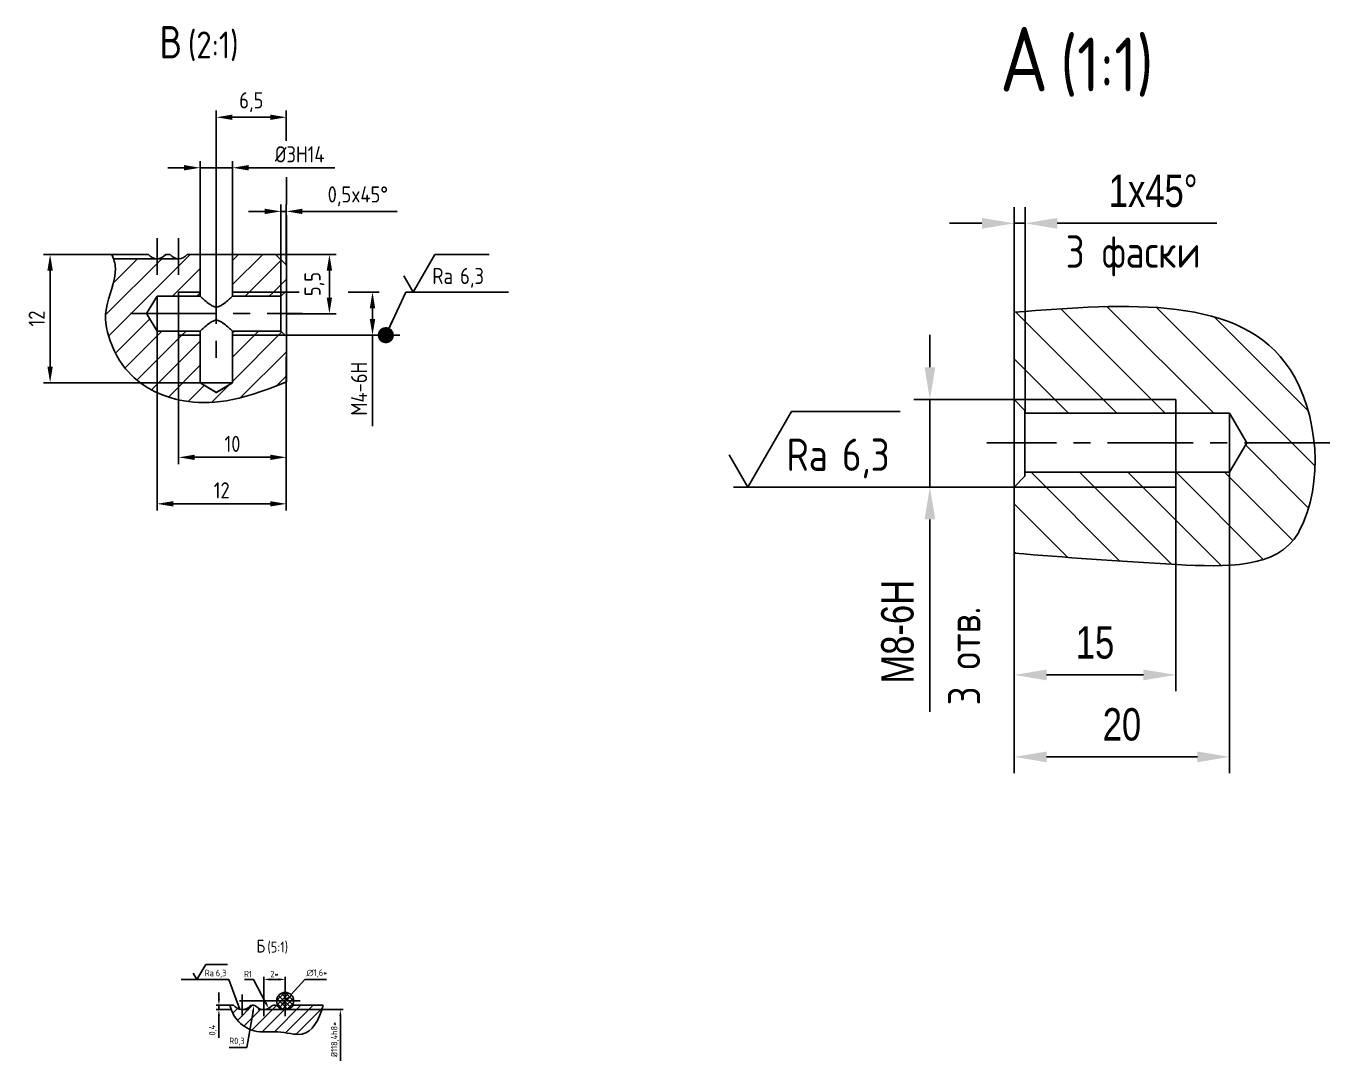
# Model space of a CAD drawing. Header units: millimetres. Extents: x 686 to 2719, y -288 to -27.
# Drawn here: x 2269.5 to 2390.5, y -122.8 to -26.7 of the extents above; entities that cross this region are included whole.
import ezdxf
from ezdxf.enums import TextEntityAlignment as Align

# ---------------------------------------------------------------- set-up
doc = ezdxf.new("R2010")
doc.units = ezdxf.units.MM
doc.header["$LTSCALE"] = 0.25
doc.linetypes.add('CENTER', pattern=[50.8, 31.75, -6.35, 6.35, -6.35])
for name, color, linetype in [('Bord', 1, 'Continuous'), ('Cen', 5, 'CENTER'), ('Con', 6, 'Continuous'), ('Cont', 6, 'Continuous'), ('Dim', 7, 'Continuous'), ('Hatch', 2, 'Continuous'), ('Text', 3, 'Continuous'), ('Textb', 6, 'Continuous')]:
    doc.layers.add(name, color=color, linetype=linetype)
doc.styles.add('DIM', font='ruswin13.shx', dxfattribs={"width": 0.8})
doc.styles.add('Style1', font='romans.shx', dxfattribs={"width": 0.8})
doc.dimstyles.new('Dia_0.25', dxfattribs={"dimscale": 0.2, "dimtxt": 3, "dimasz": 3, "dimexe": 1.25, "dimexo": 0, "dimgap": 1, "dimtad": 1, "dimtoh": 1, "dimdec": 3, "dimtxsty": 'Style1', "dimcen": 2.5, "dimclrt": 3, "dimadec": 0, "dimazin": 0, "dimtfac": 1, "dimtdec": 3, "dimtmove": 0, "dimatfit": 2, "dimfxl": 1, "dimarcsym": 0})
doc.dimstyles.new('Dia_0.5', dxfattribs={"dimscale": 0.5, "dimtxt": 3, "dimasz": 3, "dimexe": 1.25, "dimexo": 0, "dimgap": 1, "dimtad": 1, "dimtoh": 1, "dimdec": 3, "dimtxsty": 'Style1', "dimcen": 2.5, "dimclrt": 3, "dimadec": 0, "dimazin": 0, "dimtfac": 1, "dimtdec": 3, "dimtmove": 0, "dimatfit": 2, "dimfxl": 1, "dimarcsym": 0})
doc.dimstyles.new('LIN1', dxfattribs={"dimtxt": 3, "dimasz": 3, "dimexe": 1.5, "dimexo": 0, "dimgap": 1.5, "dimtad": 1, "dimdec": 4, "dimrnd": 1, "dimdsep": 46, "dimtxsty": 'DIM', "dimcen": 0, "dimdle": 2, "dimclrd": 256, "dimclrt": 3, "dimadec": 0, "dimazin": 0, "dimtfac": 0.666667, "dimtdec": 4, "dimtmove": 0, "dimatfit": 3, "dimfxl": 1, "dimtvp": 0.833333, "dimtolj": 1, "dimtzin": 0, "dimarcsym": 0})
doc.dimstyles.new('Lin_0.2', dxfattribs={"dimscale": 0.2, "dimtxt": 3, "dimasz": 3, "dimexe": 1.25, "dimexo": 0, "dimgap": 1, "dimtad": 1, "dimdec": 3, "dimtxsty": 'Style1', "dimcen": 2.5, "dimclrt": 3, "dimadec": 0, "dimazin": 0, "dimtfac": 1, "dimtdec": 3, "dimtmove": 0, "dimatfit": 3, "dimldrblk": 'DOT', "dimfxl": 1, "dimarcsym": 0})
doc.dimstyles.new('Lin_0.5', dxfattribs={"dimscale": 0.5, "dimtxt": 3, "dimasz": 3, "dimexe": 1.25, "dimexo": 0, "dimgap": 1, "dimtad": 1, "dimdec": 3, "dimtxsty": 'Style1', "dimcen": 2.5, "dimclrt": 3, "dimadec": 0, "dimazin": 0, "dimtfac": 1, "dimtdec": 3, "dimtmove": 0, "dimatfit": 3, "dimldrblk": 'DOT', "dimfxl": 1, "dimarcsym": 0})

# ---------------------------------------------------------------- blocks, each defined once
blk = doc.blocks.new('*D71')
at = {"layer": 'Dim', "color": 0, "lineweight": -2, "transparency": 16777216}
for p, q in [((2287.38, -117.04), (2287.38, -116.44)), ((2288.41, -117.64), (2287.13, -117.64)), ((2288.53, -118.04), (2287.13, -118.04)), ((2287.38, -117.64), (2287.38, -118.04)), ((2287.38, -118.64), (2287.38, -120.67))]:
    blk.add_line(p, q, dxfattribs=at)
at = {"layer": 'Dim', "color": 0, "transparency": 16777216}
for points in [[(2287.28, -117.04), (2287.48, -117.04), (2287.38, -117.64)], [(2287.28, -118.64), (2287.48, -118.64), (2287.38, -118.04)]]:
    blk.add_solid(points, dxfattribs=at)
at = {"layer": 'Dim', "color": 3, "transparency": 16777216, "insert": (2286.82, -119.95), "char_height": 0.6, "attachment_point": 5, "rotation": 90, "style": 'Style1'}
blk.add_mtext('0,4', dxfattribs=at)
blk = doc.blocks.new('_Dot')
at = {"color": 0, "linetype": 'ByBlock', "lineweight": -2}
blk.add_line((-0.5, 0), (-1, 0), dxfattribs=at)
at = {"color": 0, "linetype": 'ByBlock', "const_width": 0.5}
blk.add_lwpolyline([(-0.25, 0, 1), (0.25, 0, 1)], format="xyb", close=True, dxfattribs=at)
blk = doc.blocks.new('*D72')
at = {"layer": 'Dim', "color": 0, "lineweight": -2, "transparency": 16777216}
for p, q in [((2291.54, -115.84), (2291.54, -114.99)), ((2293.54, -115.84), (2293.54, -114.99)), ((2292.14, -115.24), (2292.94, -115.24))]:
    blk.add_line(p, q, dxfattribs=at)
at = {"layer": 'Dim', "color": 0, "transparency": 16777216}
for points in [[(2292.14, -115.14), (2292.14, -115.34), (2291.54, -115.24)], [(2292.94, -115.14), (2292.94, -115.34), (2293.54, -115.24)]]:
    blk.add_solid(points, dxfattribs=at)
at = {"layer": 'Dim', "color": 3, "transparency": 16777216, "insert": (2292.54, -114.74), "char_height": 0.6, "attachment_point": 5, "style": 'Style1'}
blk.add_mtext('2*', dxfattribs=at)
blk = doc.blocks.new('*D73')
at = {"layer": 'Dim', "color": 0, "lineweight": -2, "transparency": 16777216}
for p, q in [((2294.08, -116.65), (2295.37, -115.24)), ((2295.37, -115.24), (2297.37, -115.24)), ((2293.4, -117.38), (2293.67, -117.09))]:
    blk.add_line(p, q, dxfattribs=at)
at = {"layer": 'Dim', "color": 0, "transparency": 16777216}
for points in [[(2293.33, -117.32), (2293.48, -117.45), (2293, -117.83)], [(2293.6, -117.02), (2293.75, -117.16), (2294.08, -116.65)]]:
    blk.add_solid(points, dxfattribs=at)
at = {"layer": 'Dim', "color": 3, "transparency": 16777216, "insert": (2296.47, -114.68), "char_height": 0.6, "attachment_point": 5, "style": 'Style1'}
blk.add_mtext('∅1,6*', dxfattribs=at)
blk = doc.blocks.new('ZNAK02')
at = {"layer": 'Textb', "style": 'Style1', "width": 0.8}
blk.add_attdef('А-А', text='', height=6, dxfattribs=at).set_placement((13.92, -0.06), align=Align.RIGHT)
blk.add_attdef('SC(1)', (14.94, -0.06), '', height=5, dxfattribs=at)
blk = doc.blocks.new('*D77')
at = {"layer": 'Dim', "color": 0, "lineweight": -2, "transparency": 16777216}
for p, q in [((2289.98, -121.57), (2290.55, -118.23)), ((2288.32, -121.57), (2289.98, -121.57))]:
    blk.add_line(p, q, dxfattribs=at)
at = {"layer": 'Dim', "color": 0, "transparency": 16777216}
blk.add_solid([(2290.45, -118.22), (2290.65, -118.25), (2290.65, -117.64)], dxfattribs=at)
at = {"layer": 'Dim', "color": 3, "transparency": 16777216, "insert": (2289.05, -121.02), "char_height": 0.6, "attachment_point": 5, "style": 'Style1'}
blk.add_mtext('R0,3', dxfattribs=at)
blk = doc.blocks.new('*D78')
at = {"layer": 'Dim', "color": 0, "lineweight": -2, "transparency": 16777216}
for p, q in [((2289.76, -115.24), (2290.6, -115.24)), ((2290.6, -115.24), (2291.72, -117.39))]:
    blk.add_line(p, q, dxfattribs=at)
at = {"layer": 'Dim', "color": 0, "transparency": 16777216}
blk.add_solid([(2291.81, -117.34), (2291.63, -117.44), (2292, -117.92)], dxfattribs=at)
at = {"layer": 'Dim', "color": 3, "transparency": 16777216, "insert": (2290.08, -114.74), "char_height": 0.6, "attachment_point": 5, "style": 'Style1'}
blk.add_mtext('R1', dxfattribs=at)
blk = doc.blocks.new('sherISO_03')
at = {"layer": 'Text'}
blk.add_line((4.04, 7), (14.12, 7), dxfattribs=at)
blk.add_lwpolyline([(-1.73, 3), (0, 0), (4.04, 7)], dxfattribs=at)
at = {"layer": 'Text', "style": 'Style1', "width": 0.8}
blk.add_text('Ra', height=3, dxfattribs=at).set_placement((3.58, 1.5))
blk.add_attdef('6,3', (8.73, 1.5), '', height=3, dxfattribs=at)
blk = doc.blocks.new('*D90')
at = {"layer": 'Dim', "color": 0, "lineweight": -2, "transparency": 16777216}
for p, q in [((2281.64, -55.03), (2281.64, -71.7)), ((2293.64, -57.41), (2293.64, -71.7)), ((2292.14, -71.07), (2283.14, -71.07))]:
    blk.add_line(p, q, dxfattribs=at)
at = {"layer": 'Dim', "color": 0, "transparency": 16777216}
for points in [[(2283.14, -70.82), (2283.14, -71.32), (2281.64, -71.07)], [(2292.14, -70.82), (2292.14, -71.32), (2293.64, -71.07)]]:
    blk.add_solid(points, dxfattribs=at)
at = {"layer": 'Dim', "color": 3, "transparency": 16777216, "insert": (2287.64, -69.82), "char_height": 1.5, "attachment_point": 5, "style": 'Style1'}
blk.add_mtext('12', dxfattribs=at)
blk = doc.blocks.new('*D91')
at = {"layer": 'Dim', "color": 0, "lineweight": -2, "transparency": 16777216}
for p, q in [((2299.39, -51.41), (2302.27, -51.41)), ((2301.64, -52.91), (2301.64, -53.91)), ((2293.64, -55.41), (2302.27, -55.41)), ((2301.64, -55.41), (2301.64, -63.85))]:
    blk.add_line(p, q, dxfattribs=at)
at = {"layer": 'Dim', "color": 0, "transparency": 16777216}
for points in [[(2301.39, -52.91), (2301.89, -52.91), (2301.64, -51.41)], [(2301.39, -53.91), (2301.89, -53.91), (2301.64, -55.41)]]:
    blk.add_solid(points, dxfattribs=at)
at = {"layer": 'Dim', "color": 3, "transparency": 16777216, "insert": (2300.39, -60.38), "char_height": 1.5, "attachment_point": 5, "rotation": 90, "style": 'Style1'}
blk.add_mtext('M4-6H', dxfattribs=at)
blk = doc.blocks.new('ZNAK01')
at = {"layer": 'Textb', "style": 'Style1', "width": 0.8}
blk.add_attdef('А', text='', height=6, dxfattribs=at).set_placement((3.95, -0.02), align=Align.RIGHT)
blk.add_attdef('SC(1)', (5.07, -0.02), '', height=5, dxfattribs=at)
blk = doc.blocks.new('*D93')
at = {"layer": 'Dim', "color": 0, "lineweight": -2, "transparency": 16777216}
for p, q in [((2292.64, -47.91), (2298.27, -47.91)), ((2297.64, -51.91), (2297.64, -49.41)), ((2293.64, -53.41), (2298.27, -53.41))]:
    blk.add_line(p, q, dxfattribs=at)
at = {"layer": 'Dim', "color": 0, "transparency": 16777216}
for points in [[(2297.39, -49.41), (2297.89, -49.41), (2297.64, -47.91)], [(2297.39, -51.91), (2297.89, -51.91), (2297.64, -53.41)]]:
    blk.add_solid(points, dxfattribs=at)
at = {"layer": 'Dim', "color": 3, "transparency": 16777216, "insert": (2296.25, -50.66), "char_height": 1.5, "attachment_point": 5, "rotation": 90, "style": 'Style1'}
blk.add_mtext('5,5', dxfattribs=at)
blk = doc.blocks.new('*D94')
at = {"layer": 'Dim', "color": 0, "lineweight": -2, "transparency": 16777216}
for p, q in [((2361.22, -69.51), (2361.22, -88.46)), ((2376.22, -69.51), (2376.22, -88.46))]:
    blk.add_line(p, q, dxfattribs=at)
at = {"layer": 'Dim', "lineweight": -2, "transparency": 16777216}
blk.add_line((2364.22, -86.96), (2373.22, -86.96), dxfattribs=at)
at = {"layer": 'Dim', "transparency": 16777216}
for points in [[(2364.22, -86.46), (2364.22, -87.46), (2361.22, -86.96)], [(2373.22, -86.46), (2373.22, -87.46), (2376.22, -86.96)]]:
    blk.add_solid(points, dxfattribs=at)
at = {"layer": 'Dim', "color": 3, "transparency": 16777216, "insert": (2368.72, -83.96), "char_height": 3, "attachment_point": 5, "style": 'DIM'}
blk.add_mtext('\\A1;{\\Fruss.shx;15}', dxfattribs=at)
blk = doc.blocks.new('*D95')
at = {"layer": 'Dim', "color": 0, "lineweight": -2, "transparency": 16777216}
for p, q in [((2381.22, -68.14), (2381.22, -96.07)), ((2361.22, -69.51), (2361.22, -96.07))]:
    blk.add_line(p, q, dxfattribs=at)
at = {"layer": 'Dim', "lineweight": -2, "transparency": 16777216}
blk.add_line((2364.22, -94.57), (2378.22, -94.57), dxfattribs=at)
at = {"layer": 'Dim', "transparency": 16777216}
for points in [[(2364.22, -94.07), (2364.22, -95.07), (2361.22, -94.57)], [(2378.22, -94.07), (2378.22, -95.07), (2381.22, -94.57)]]:
    blk.add_solid(points, dxfattribs=at)
at = {"layer": 'Dim', "color": 3, "transparency": 16777216, "insert": (2371.22, -91.57), "char_height": 3, "attachment_point": 5, "style": 'DIM'}
blk.add_mtext('\\A1;{\\Fruss.shx;20}', dxfattribs=at)
blk = doc.blocks.new('*D96')
at = {"layer": 'Dim', "color": 0, "lineweight": -2, "transparency": 16777216}
for p, q in [((2361.22, -53.28), (2361.22, -43.52)), ((2362.22, -62.64), (2362.22, -43.52))]:
    blk.add_line(p, q, dxfattribs=at)
at = {"layer": 'Dim', "lineweight": -2, "transparency": 16777216}
for p, q in [((2358.22, -45.02), (2355.22, -45.02)), ((2361.22, -45.02), (2362.22, -45.02)), ((2365.22, -45.02), (2380.02, -45.02))]:
    blk.add_line(p, q, dxfattribs=at)
at = {"layer": 'Dim', "transparency": 16777216}
for points in [[(2358.22, -44.52), (2358.22, -45.52), (2361.22, -45.02)], [(2365.22, -44.52), (2365.22, -45.52), (2362.22, -45.02)]]:
    blk.add_solid(points, dxfattribs=at)
at = {"layer": 'Dim', "color": 3, "transparency": 16777216, "insert": (2374.12, -42.02), "char_height": 3, "attachment_point": 5, "style": 'DIM'}
blk.add_mtext('\\A1;{\\Fruss.shx;1x45°}', dxfattribs=at)
blk = doc.blocks.new('*D97')
at = {"layer": 'Dim', "lineweight": -2, "transparency": 16777216}
for p, q in [((2353.39, -58.39), (2353.39, -55.39)), ((2353.39, -61.39), (2353.39, -69.51)), ((2353.39, -72.51), (2353.39, -90.39))]:
    blk.add_line(p, q, dxfattribs=at)
at = {"layer": 'Dim', "color": 0, "lineweight": -2, "transparency": 16777216}
for p, q in [((2361.22, -61.39), (2351.89, -61.39)), ((2361.22, -69.51), (2351.89, -69.51))]:
    blk.add_line(p, q, dxfattribs=at)
at = {"layer": 'Dim', "transparency": 16777216}
for points in [[(2352.89, -58.39), (2353.89, -58.39), (2353.39, -61.39)], [(2352.89, -72.51), (2353.89, -72.51), (2353.39, -69.51)]]:
    blk.add_solid(points, dxfattribs=at)
at = {"layer": 'Dim', "color": 3, "transparency": 16777216, "insert": (2350.39, -82.95), "char_height": 3, "attachment_point": 5, "rotation": 90, "style": 'DIM'}
blk.add_mtext('\\A1;{\\Fruss.shx;M8-6H}', dxfattribs=at)
blk = doc.blocks.new('*D98')
at = {"layer": 'Dim', "color": 0, "lineweight": -2, "transparency": 16777216}
for p, q in [((2283.64, -55.41), (2283.64, -67.38)), ((2293.64, -57.41), (2293.64, -67.38)), ((2292.14, -66.75), (2285.14, -66.75))]:
    blk.add_line(p, q, dxfattribs=at)
at = {"layer": 'Dim', "color": 0, "transparency": 16777216}
for points in [[(2285.14, -66.5), (2285.14, -67), (2283.64, -66.75)], [(2292.14, -66.5), (2292.14, -67), (2293.64, -66.75)]]:
    blk.add_solid(points, dxfattribs=at)
at = {"layer": 'Dim', "color": 3, "transparency": 16777216, "insert": (2288.64, -65.5), "char_height": 1.5, "attachment_point": 5, "style": 'Style1'}
blk.add_mtext('10', dxfattribs=at)
blk = doc.blocks.new('*D99')
at = {"layer": 'Dim', "color": 0, "lineweight": -2, "transparency": 16777216}
for p, q in [((2293.14, -51.79), (2293.14, -43.28)), ((2293.64, -48.91), (2293.64, -43.28)), ((2291.64, -43.91), (2290.14, -43.91)), ((2293.14, -43.91), (2293.64, -43.91)), ((2295.14, -43.91), (2303.93, -43.91))]:
    blk.add_line(p, q, dxfattribs=at)
at = {"layer": 'Dim', "color": 0, "transparency": 16777216}
for points in [[(2291.64, -43.66), (2291.64, -44.16), (2293.14, -43.91)], [(2295.14, -43.66), (2295.14, -44.16), (2293.64, -43.91)]]:
    blk.add_solid(points, dxfattribs=at)
at = {"layer": 'Dim', "color": 3, "transparency": 16777216, "insert": (2300.28, -42.51), "char_height": 1.5, "attachment_point": 5, "style": 'Style1'}
blk.add_mtext('0,5x45%%d', dxfattribs=at)
blk = doc.blocks.new('*D111')
at = {"layer": 'Dim', "color": 0, "lineweight": -2, "transparency": 16777216}
for p, q in [((2284.14, -39.86), (2282.64, -39.86)), ((2285.64, -47.93), (2285.64, -39.24)), ((2285.64, -39.86), (2288.64, -39.86)), ((2288.64, -47.93), (2288.64, -39.24)), ((2290.14, -39.86), (2298.13, -39.86))]:
    blk.add_line(p, q, dxfattribs=at)
at = {"layer": 'Dim', "color": 0, "transparency": 16777216}
for points in [[(2284.14, -39.61), (2284.14, -40.11), (2285.64, -39.86)], [(2290.14, -39.61), (2290.14, -40.11), (2288.64, -39.86)]]:
    blk.add_solid(points, dxfattribs=at)
at = {"layer": 'Dim', "color": 3, "transparency": 16777216, "insert": (2294.88, -38.61), "char_height": 1.5, "attachment_point": 5, "style": 'Style1'}
blk.add_mtext('%%C3H14', dxfattribs=at)
blk = doc.blocks.new('*D112')
at = {"layer": 'Dim', "color": 0, "lineweight": -2, "transparency": 16777216}
for p, q in [((2287.14, -46.37), (2287.14, -34.54)), ((2293.64, -37.37), (2293.64, -34.54)), ((2292.14, -35.17), (2288.64, -35.17))]:
    blk.add_line(p, q, dxfattribs=at)
at = {"layer": 'Dim', "color": 0, "transparency": 16777216}
for points in [[(2288.64, -34.92), (2288.64, -35.42), (2287.14, -35.17)], [(2292.14, -34.92), (2292.14, -35.42), (2293.64, -35.17)]]:
    blk.add_solid(points, dxfattribs=at)
at = {"layer": 'Dim', "color": 3, "transparency": 16777216, "insert": (2290.39, -33.77), "char_height": 1.5, "attachment_point": 5, "style": 'Style1'}
blk.add_mtext('6,5', dxfattribs=at)
blk = doc.blocks.new('*D120')
at = {"layer": 'Dim', "color": 0, "lineweight": -2, "transparency": 16777216}
for p, q in [((2277.43, -47.91), (2271.09, -47.91)), ((2271.71, -49.41), (2271.71, -58.32)), ((2285.64, -59.82), (2271.09, -59.82))]:
    blk.add_line(p, q, dxfattribs=at)
at = {"layer": 'Dim', "color": 0, "transparency": 16777216}
for points in [[(2271.46, -49.41), (2271.96, -49.41), (2271.71, -47.91)], [(2271.46, -58.32), (2271.96, -58.32), (2271.71, -59.82)]]:
    blk.add_solid(points, dxfattribs=at)
at = {"layer": 'Dim', "color": 3, "transparency": 16777216, "insert": (2270.46, -53.86), "char_height": 1.5, "attachment_point": 5, "rotation": 90, "style": 'Style1'}
blk.add_mtext('12', dxfattribs=at)

msp = doc.modelspace()

# ---------------------------------------------------------------- hatches: boundary and pattern name
at = {"layer": 'Hatch'}
h = msp.add_hatch(dxfattribs=at)
h.set_pattern_fill('ANSI31', color=256, angle=90, style=0)
h.set_pattern_definition([(135, (2209.3703, -4.5348), (-2.245064, -2.245064), [])])
edge = h.paths.add_edge_path()
edge.add_line((2361.21912, -69.50716), (2361.21912, -75.65294))
edge.add_spline(control_points=[(2361.21912, -75.65294), (2365.92358, -76.03173), (2374.24245, -76.70154), (2385.77026, -77.12458), (2388.92882, -71.30656), (2389.35214, -68.26948), (2389.06837, -65.39447)], knot_values=[33.166711449, 33.166711449, 33.166711449, 33.166711449, 48.323092631, 59.967671036, 60.11474892, 68.154006112, 68.154006112, 68.154006112, 68.154006112], degree=3, periodic=0)
edge.add_line((2389.06837, -65.39447), (2382.80681, -65.39446))
edge.add_line((2382.80681, -65.39446), (2381.21908, -68.14449))
edge.add_line((2381.21908, -68.14449), (2381.21908, -68.14448))
edge.add_line((2381.21908, -68.14448), (2376.21908, -68.14448))
edge.add_line((2376.21908, -68.14448), (2376.21908, -69.50714))
edge.add_line((2376.21908, -69.50714), (2361.21912, -69.50716))
h.paths.add_polyline_path([(2376.21908, -69.50714), (2376.21908, -68.14448), (2376.21908, -68.14448), (2362.21912, -68.14448), (2362.21912, -68.50716), (2361.21912, -69.50716), (2361.21912, -69.50716)], flags=16)
edge = h.paths.add_edge_path()
edge.add_line((2376.21908, -61.39443), (2376.21908, -62.64442))
edge.add_line((2376.21908, -62.64442), (2381.21908, -62.64442))
edge.add_line((2381.21908, -62.64442), (2382.80682, -65.39446))
edge.add_line((2382.80682, -65.39446), (2389.06837, -65.39447))
edge.add_spline(control_points=[(2389.06837, -65.39447), (2388.82099, -62.88818), (2385.13462, -51.41365), (2371.76428, -52.4553), (2361.21912, -53.27685)], knot_values=[0, 0, 0, 0, 7.008194593, 33.166711449, 33.166711449, 33.166711449, 33.166711449], degree=3, periodic=0)
edge.add_line((2361.21912, -53.27685), (2361.21912, -61.39442))
edge.add_line((2361.21912, -61.39442), (2376.21908, -61.39443))
h.paths.add_polyline_path([(2361.21912, -61.39442), (2362.21912, -62.39442), (2362.21912, -62.64442), (2376.21908, -62.64442), (2376.21908, -61.39443)], flags=16)
h = msp.add_hatch(dxfattribs=at)
h.set_pattern_fill('ANSI37', color=256, scale=0.1, style=0)
h.set_pattern_definition([(45, (120.5197, -226.65922), (-0.224506403, 0.224506403), []), (135, (120.5197, -226.65922), (-0.224506403, -0.224506403), [])])
h.paths.add_polyline_path([(2292.73681, -117.23648), (2293.53681, -117.23648), (2293.53681, -116.43648, 0.414213562)])
h.paths.add_polyline_path([(2294.33681, -117.23648, 0.414213562), (2293.53681, -116.43648), (2293.53681, -117.23648)])
h.paths.add_polyline_path([(2293.53681, -118.03648, 0.414213562), (2294.33681, -117.23648), (2293.53681, -117.23648)])
h.paths.add_polyline_path([(2293.53681, -118.03648), (2293.53681, -117.63648), (2293.53681, -117.23648), (2292.73681, -117.23648, 0.414213562)])
h = msp.add_hatch(dxfattribs=at)
h.set_pattern_fill('ANSI31', color=256, scale=0.25, style=0)
h.set_pattern_definition([(45, (120.5197, -226.6592), (-0.561266, 0.561266), [])])
edge = h.paths.add_edge_path()
edge.add_arc((2291.53681, -117.03648), 1, 223.8130615, 316.1869385)
edge.add_arc((2292.47489, -117.93648), 0.3, 90, 136.1869385, ccw=False)
edge.add_line((2292.47489, -117.63648), (2292.59873, -117.63648))
edge.add_arc((2292.59873, -117.93648), 0.3, 43.8130615, 90, ccw=False)
edge.add_arc((2293.53681, -117.03648), 1, 223.8130615, 323.1301024)
edge.add_line((2294.33681, -117.63648), (2297.04934, -117.63648))
edge.add_spline(control_points=[(2297.04934, -117.63648), (2296.64965, -119.03191), (2295.76943, -120.83032), (2292.8249, -119.91861), (2290.72841, -120.30187), (2288.98633, -119.1609), (2288.54107, -118.13125), (2288.40502, -117.63648)], knot_values=[1.613402298, 1.613402298, 1.613402298, 1.613402298, 5.241678753, 7.478543424, 9.682782292, 11.571529132, 13.09821823, 13.09821823, 13.09821823, 13.09821823], degree=3, periodic=0)
edge.add_line((2288.40502, -117.63648), (2288.73681, -117.63648))
edge.add_arc((2289.53681, -117.03648), 1, 216.8698976, 316.1869385)
edge.add_arc((2290.47489, -117.93648), 0.3, 90, 136.1869385, ccw=False)
edge.add_line((2290.47489, -117.63648), (2290.59873, -117.63648))
edge.add_arc((2290.59873, -117.93648), 0.3, 43.8130615, 90, ccw=False)

# ---------------------------------------------------------------- linework, layer by layer
at = {"layer": 'Bord'}
for p, q in [((2277.5969, -48.30684), (2283.64138, -48.30684)), ((2277.5969, -48.30684), (2283.64138, -48.30684)), ((2283.64138, -51.40684), (2285.64138, -51.40684)), ((2288.64138, -51.40684), (2293.52038, -51.40684)), ((2283.64138, -55.40684), (2285.64138, -55.40684)), ((2288.64138, -55.40684), (2293.52038, -55.40684)), ((2376.21908, -61.39443), (2361.21912, -61.39442)), ((2376.21908, -69.50714), (2361.21912, -69.50716)), ((2290.17382, -118.03648), (2289.53681, -118.03648)), ((2296.92782, -118.03648), (2291.03486, -118.03648))]:
    msp.add_line(p, q, dxfattribs=at)
msp.add_circle((2293.53681, -117.23648), 0.8, dxfattribs=at)
for points, knots in [([(2277.43483, -47.90684), (2277.6288, -48.32803), (2278.109, -49.9493), (2276.44698, -52.80879), (2277.20863, -56.17224), (2279.29154, -59.76639), (2284.00427, -62.16745), (2289.11165, -61.64785), (2293.64138, -59.73167)], [2.524662076, 2.524662076, 2.524662076, 2.524662076, 3.939617865, 7.887558927, 11.195907369, 13.807994526, 20.414471248, 27.438452297, 27.438452297, 27.438452297, 27.438452297]), ([(2361.21912, -53.27685), (2371.76428, -52.4553), (2388.37545, -51.16117), (2390.04505, -69.25048), (2385.77026, -77.12458), (2374.24245, -76.70154), (2365.92358, -76.03173), (2361.21912, -75.65294)], [0, 0, 0, 0, 26.158516856, 41.205968641, 41.353046526, 52.997624931, 68.15400744, 68.15400744, 68.15400744, 68.15400744]), ([(2288.40502, -117.63648), (2288.54107, -118.13125), (2288.98633, -119.1609), (2290.72841, -120.30187), (2292.8249, -119.91861), (2295.76943, -120.83032), (2296.64965, -119.03191), (2297.04934, -117.63648)], [1.613402298, 1.613402298, 1.613402298, 1.613402298, 3.140091396, 5.028838236, 7.233077104, 9.469941775, 13.09821823, 13.09821823, 13.09821823, 13.09821823])]:
    msp.add_open_spline(points, degree=3, knots=knots, dxfattribs=at)
at = {"layer": 'Cen'}
for p, q in [((2281.64138, -46.40684), (2281.64138, -49.80684)), ((2283.64138, -46.40684), (2283.64138, -49.80684)), ((2287.14138, -46.40684), (2287.14138, -58.90684)), ((2283.64138, -47.90684), (2283.64138, -48.30684)), ((2279.16738, -53.40684), (2295.14138, -53.40684)), ((2390.52926, -65.39447), (2358.6769, -65.39442)), ((2291.53681, -115.83648), (2291.53681, -118.63648)), ((2293.53681, -115.83648), (2293.53681, -118.63648)), ((2294.93681, -117.23648), (2289.30352, -117.23648)), ((2289.53681, -116.64589), (2289.53681, -118.63648)), ((2293.53681, -117.63648), (2293.53681, -118.03648))]:
    msp.add_line(p, q, dxfattribs=at)
at = {"layer": 'Con'}
for p, q in [((2277.43483, -47.90684), (2280.84138, -47.90684)), ((2282.44138, -47.90684), (2282.84138, -47.90684)), ((2284.44138, -47.90684), (2292.64138, -47.90684)), ((2285.64138, -47.90684), (2285.64138, -51.78584)), ((2288.64138, -47.90684), (2288.64138, -51.78584)), ((2292.64138, -47.90684), (2293.64138, -48.90684)), ((2293.64138, -48.90684), (2293.64138, -59.73167)), ((2280.66738, -53.40684), (2281.64138, -51.78584)), ((2281.64138, -51.78584), (2285.64138, -51.78584)), ((2281.64138, -55.02784), (2281.64138, -51.78584)), ((2283.64138, -51.40684), (2283.64138, -55.40684)), ((2288.64138, -51.78584), (2293.14138, -51.78584)), ((2293.14138, -51.78584), (2293.64138, -51.28584)), ((2293.14138, -51.78584), (2293.14138, -55.02784)), ((2281.64138, -55.02784), (2280.66738, -53.40684)), ((2285.64138, -55.02784), (2281.64138, -55.02784)), ((2285.64138, -55.02784), (2285.64138, -57.40684)), ((2285.64138, -55.02784), (2285.64138, -59.81848)), ((2293.14138, -55.02784), (2288.64138, -55.02784)), ((2288.64138, -55.02784), (2288.64138, -57.40684)), ((2288.64138, -55.02784), (2288.64138, -59.81848)), ((2293.14138, -55.02784), (2293.64138, -55.52784)), ((2288.40502, -117.63648), (2288.73681, -117.63648)), ((2290.47489, -117.63648), (2290.59873, -117.63648)), ((2292.47489, -117.63648), (2292.59873, -117.63648)), ((2294.33681, -117.63648), (2297.04934, -117.63648))]:
    msp.add_line(p, q, dxfattribs=at)
for centre, radius, start, end in [((2281.64138, -47.30684), 1, 216.8698976, 323.1301024), ((2283.64138, -47.30684), 1, 216.8698976, 323.1301024), ((2289.53681, -117.03648), 1, 216.8698976, 316.1869385), ((2290.47489, -117.93648), 0.3, 90, 136.1869385), ((2290.59873, -117.93648), 0.3, 43.8130615, 90), ((2291.53681, -117.03648), 1, 223.8130615, 316.1869385), ((2292.47489, -117.93648), 0.3, 90, 136.1869385), ((2292.59873, -117.93648), 0.3, 43.8130615, 90), ((2293.53681, -117.03648), 1, 223.8130615, 323.1301024)]:
    msp.add_arc(centre, radius, start, end, dxfattribs=at)
at = {"layer": 'Cont'}
for p, q in [((2361.21912, -75.65294), (2361.21912, -53.27685)), ((2288.64096, -59.81848), (2285.64096, -59.81848)), ((2287.14166, -60.72019), (2285.64096, -59.81848)), ((2287.14096, -60.72019), (2285.64096, -59.8189)), ((2288.64096, -59.8189), (2287.14096, -60.72019)), ((2288.64096, -59.81931), (2287.14166, -60.72019)), ((2362.21912, -62.39442), (2361.21912, -61.39442)), ((2376.21908, -61.39444), (2376.21908, -65.39446)), ((2362.21912, -62.39442), (2362.21912, -65.39443)), ((2376.21908, -62.64442), (2362.21912, -62.64442)), ((2376.21908, -62.64442), (2381.21908, -62.64442)), ((2381.21908, -62.64442), (2381.21908, -65.39446)), ((2381.21908, -62.64442), (2382.80682, -65.39447)), ((2362.21912, -68.50716), (2362.21912, -65.39443)), ((2376.21908, -69.50714), (2376.21908, -65.39444)), ((2381.21908, -68.14448), (2381.21908, -65.39443)), ((2381.21908, -68.14448), (2382.80682, -65.39443)), ((2362.21912, -68.50716), (2361.21912, -69.50716)), ((2376.21908, -68.14448), (2362.21912, -68.14448)), ((2376.21908, -68.14448), (2381.21908, -68.14448))]:
    msp.add_line(p, q, dxfattribs=at)
for points in [[(2285.64138, -51.78584), (2285.64138, -51.78584), (2285.65188, -51.79557), (2285.69354, -51.834), (2285.72471, -51.86271), (2285.84364, -51.97132), (2285.95807, -52.07489), (2286.21576, -52.29786), (2286.37916, -52.43618), (2286.64464, -52.61925), (2286.73607, -52.67572), (2286.92853, -52.7622), (2287.02943, -52.79231), (2287.25332, -52.79231), (2287.35423, -52.7622), (2287.54669, -52.67572), (2287.63812, -52.61925), (2287.90359, -52.43618), (2288.06699, -52.29786), (2288.32468, -52.07489), (2288.43911, -51.97132), (2288.55805, -51.86271), (2288.58921, -51.834), (2288.63088, -51.79557), (2288.64138, -51.78584), (2288.64138, -51.78584)], [(2288.64138, -55.02784), (2288.64138, -55.02784), (2288.63088, -55.0181), (2288.58921, -54.97967), (2288.55805, -54.95096), (2288.43911, -54.84235), (2288.32468, -54.73878), (2288.06699, -54.51581), (2287.90359, -54.37749), (2287.63812, -54.19442), (2287.54669, -54.13795), (2287.35423, -54.05147), (2287.25332, -54.02136), (2287.02943, -54.02136), (2286.92853, -54.05147), (2286.73607, -54.13795), (2286.64464, -54.19442), (2286.37916, -54.37749), (2286.21576, -54.51581), (2285.95807, -54.73878), (2285.84364, -54.84235), (2285.72471, -54.95096), (2285.69354, -54.97967), (2285.65188, -55.0181), (2285.64138, -55.02784), (2285.64138, -55.02784)], [(2288.64138, -55.02784), (2288.64138, -55.02784), (2288.63088, -55.0181), (2288.58921, -54.97967), (2288.55805, -54.95096), (2288.43911, -54.84235), (2288.32468, -54.73878), (2288.06699, -54.51581), (2287.90359, -54.37749), (2287.63812, -54.19442), (2287.54669, -54.13795), (2287.35423, -54.05147), (2287.25332, -54.02136), (2287.02943, -54.02136), (2286.92853, -54.05147), (2286.73607, -54.13795), (2286.64464, -54.19442), (2286.37916, -54.37749), (2286.21576, -54.51581), (2285.95807, -54.73878), (2285.84364, -54.84235), (2285.72471, -54.95096), (2285.69354, -54.97967), (2285.65188, -55.0181), (2285.64138, -55.02784), (2285.64138, -55.02784)]]:
    msp.add_open_spline(points, degree=3, knots=[0.2563366905, 0.2563366905, 0.2563366905, 0.2563366905, 0.2868371751, 0.2868371751, 0.3173376596, 0.3173376596, 0.3783386286, 0.3783386286, 0.4455060048, 0.4455060048, 0.479089693, 0.479089693, 0.5126733811, 0.5126733811, 0.5462570692, 0.5462570692, 0.5798407573, 0.5798407573, 0.6470081336, 0.6470081336, 0.7080091026, 0.7080091026, 0.7385095871, 0.7385095871, 0.7690100716, 0.7690100716, 0.7690100716, 0.7690100716], dxfattribs=at)
at = {"layer": 'Dim'}
for p, q in [((2293.64138, -43.28184), (2293.64138, -40.72804)), ((2293.64138, -48.90684), (2293.64138, -44.25266)), ((2294.82834, -51.40684), (2293.52038, -51.40684)), ((2299.19835, -55.40684), (2301.2682, -55.40684)), ((2302.26638, -55.40684), (2304.16569, -55.40684)), ((2353.92468, -69.50716), (2335.15658, -69.50716)), ((2294.93681, -118.03648), (2298.90908, -118.03648)), ((2298.65908, -118.63648), (2298.65908, -122.80642))]:
    msp.add_line(p, q, dxfattribs=at)
msp.add_solid([(2298.55908, -118.63648), (2298.75908, -118.63648), (2298.65908, -118.03648)], dxfattribs=at)
at = {"layer": 'Hatch'}
for p, q in [((2276.86183, -53.51463), (2282.06963, -48.30684)), ((2277.13582, -55.48571), (2284.71469, -47.90684)), ((2277.5902, -50.5412), (2279.82456, -48.30684)), ((2288.64138, -48.47028), (2289.20482, -47.90684)), ((2288.64138, -50.71534), (2291.44988, -47.90684)), ((2283.08076, -51.78584), (2285.64138, -49.22521)), ((2290.19495, -51.40684), (2293.16816, -48.43362)), ((2292.44001, -51.40684), (2293.64138, -50.20547)), ((2285.32582, -51.78584), (2285.64138, -51.47028)), ((2289.81595, -51.78584), (2290.19495, -51.40684)), ((2292.06101, -51.78584), (2292.44001, -51.40684)), ((2277.78474, -57.08185), (2280.96479, -53.9018)), ((2278.66343, -58.44822), (2282.08382, -55.02784)), ((2279.77448, -59.58224), (2283.94988, -55.40684)), ((2283.94988, -55.40684), (2284.32888, -55.02784)), ((2288.64138, -55.20547), (2288.81901, -55.02784)), ((2288.64138, -59.6956), (2293.22526, -55.11172)), ((2288.64138, -57.45053), (2290.68508, -55.40684)), ((2290.68508, -55.40684), (2291.06408, -55.02784)), ((2281.11676, -60.48503), (2285.64138, -55.96041)), ((2289.36393, -61.21811), (2293.64138, -56.94066)), ((2282.69394, -61.15291), (2285.64138, -58.20547)), ((2292.71657, -60.11053), (2293.64138, -59.18573)), ((2284.5234, -61.56851), (2286.03604, -60.05587)), ((2286.68437, -61.65261), (2288.33309, -60.00388))]:
    msp.add_line(p, q, dxfattribs=at)

# ---------------------------------------------------------------- block references
at = {"layer": 'Bord'}
msp.add_blockref('ZNAK01', (2360.43297, -32.75047), dxfattribs=at).add_auto_attribs({'А': 'А', 'SC(1)': '(1:1)'})
at = {"layer": 'Cont', "xscale": 0.2, "yscale": 0.2, "zscale": 0.2}
msp.add_blockref('ZNAK02', (2288.89643, -112.7255), dxfattribs=at).add_auto_attribs({'А-А': 'Б', 'SC(1)': '(5:1)'})
at = {"layer": 'Dim'}
for name, p, xscale, yscale, zscale, values in [('ZNAK01', (2281.96957, -29.69299), 0.5, 0.5, 0.5, {'А': 'В', 'SC(1)': '(2:1)'}), ('sherISO_03', (2305.4082, -51.40922), 0.5, 0.5, 0.5, {'6,3': '6,3'}), ('sherISO_03', (2285.34545, -115.24338), 0.2, 0.2, 0.2, {'6,3': '6,3'})]:
    msp.add_blockref(name, p, dxfattribs=dict(at, xscale=xscale, yscale=yscale, zscale=zscale)).add_auto_attribs(values)
msp.add_blockref('sherISO_03', (2336.49716, -69.50716), dxfattribs=at).add_auto_attribs({'6,3': '6,3'})

# ---------------------------------------------------------------- texts
at = {"layer": 'Dim', "color": 3, "insert": (2298.15908, -120.81151), "char_height": 0.6, "attachment_point": 5, "rotation": 90, "style": 'Style1'}
msp.add_mtext('%%C118,4h8*', dxfattribs=at)
at = {"layer": 'Text', "style": 'Style1', "width": 0.8}
msp.add_text('3 фаски', height=3, dxfattribs=at).set_placement((2366.0024, -49.14497))
msp.add_text('3 отв.', height=3, rotation=90, dxfattribs=at).set_placement((2358.06705, -89.79237))

# ---------------------------------------------------------------- dimensions: what is measured, and where the dimension line sits
at = {"layer": 'Dim'}
for base, p1, p2, dimstyle, picture, middle in [((2287.14138, -35.16749), (2293.64138, -37.36644), (2287.14138, -46.36817), 'Dia_0.5', '*D112', (2290.39138, -33.77463)), ((2281.64138, -71.07209), (2293.64138, -57.40684), (2281.64138, -55.02784), 'Dia_0.5', '*D90', (2287.64138, -69.82209)), ((2283.64138, -66.75301), (2293.64138, -57.40684), (2283.64138, -55.40684), 'Lin_0.5', '*D98', (2288.64138, -65.50301))]:
    dim = msp.add_linear_dim(base=base, p1=p1, p2=p2, dimstyle=dimstyle, dxfattribs=at)
    dim.commit()
    dim.dimension.update_dxf_attribs({"geometry": picture, "text_midpoint": middle})
for base, p1, p2, text, dimstyle, picture, middle in [((2288.64138, -39.86317), (2285.64138, -47.92658), (2288.64138, -47.92658), '%%C<>H14', 'Dia_0.5', '*D111', (2294.88424, -38.61317)), ((2362.21912, -45.0162), (2361.21912, -53.27685), (2362.21912, -62.64442), '{\\Fruss.shx;<>x45°}', 'LIN1', '*D96', (2374.11912, -42.0162)), ((2293.64138, -43.90684), (2293.14138, -51.78584), (2293.64138, -48.90684), '<>x45%%d', 'Lin_0.5', '*D99', (2300.28424, -42.51398)), ((2381.21908, -94.56748), (2361.21912, -69.50716), (2381.21908, -68.14448), '{\\Fruss.shx;<>}', 'LIN1', '*D95', (2371.2191, -91.56748)), ((2376.21908, -86.96071), (2361.21912, -69.50716), (2376.21908, -69.50714), '{\\Fruss.shx;<>}', 'LIN1', '*D94', (2368.7191, -83.96071)), ((2293.53681, -115.2392), (2291.53681, -115.83648), (2293.53681, -115.83648), '<>*', 'Lin_0.2', '*D72', (2292.53681, -114.7392))]:
    dim = msp.add_linear_dim(base=base, p1=p1, p2=p2, text=text, dimstyle=dimstyle, dxfattribs=at)
    dim.commit()
    dim.dimension.update_dxf_attribs({"geometry": picture, "text_midpoint": middle})
dim = msp.add_linear_dim(base=(2271.71213, -59.81848), p1=(2277.43483, -47.90684), p2=(2285.64096, -59.81848), angle=90, dimstyle='Dia_0.5', override={"dimdec": 0}, dxfattribs=at)
dim.commit()
dim.dimension.update_dxf_attribs({"geometry": '*D120', "text_midpoint": (2270.46213, -53.86266)})
for base, p1, p2, dimstyle, picture, middle in [((2297.64138, -47.90684), (2293.64138, -53.40684), (2292.64138, -47.90684), 'Lin_0.5', '*D93', (2296.24852, -50.65684)), ((2287.38002, -118.03648), (2288.40502, -117.63648), (2288.53291, -118.03648), 'Lin_0.2', '*D71', (2286.82288, -119.95077))]:
    dim = msp.add_linear_dim(base=base, p1=p1, p2=p2, angle=90, dimstyle=dimstyle, dxfattribs=at)
    dim.commit()
    dim.dimension.update_dxf_attribs({"geometry": picture, "text_midpoint": middle})
for base, p1, p2, text, dimstyle, picture, middle in [((2301.64138, -55.40684), (2299.38786, -51.40684), (2293.64138, -55.40684), 'M<>-6H', 'Lin_0.5', '*D91', (2300.39138, -60.37826)), ((2353.3918, -69.50716), (2361.21912, -61.39442), (2361.21912, -69.50716), '{\\Fruss.shx;M<>-6H}', 'LIN1', '*D97', (2350.3918, -82.95002))]:
    dim = msp.add_linear_dim(base=base, p1=p1, p2=p2, angle=90, text=text, dimstyle=dimstyle, dxfattribs=at)
    dim.commit()
    dim.dimension.update_dxf_attribs({"geometry": picture, "text_midpoint": middle})
for center, mpoint, picture, middle in [((2291.53681, -117.03648), (2292.00097, -117.92224), '*D78', (2290.59718, -115.24338)), ((2290.59873, -117.93648), (2290.64891, -117.64071), '*D77', (2289.98171, -121.57331))]:
    dim = msp.add_radius_dim(center=center, mpoint=mpoint, dimstyle='Dia_0.25', override={"dimtmove": 1}, dxfattribs=at)
    dim.commit()
    dim.dimension.update_dxf_attribs({"geometry": picture, "text_midpoint": middle, "dimtype": 164})
dim = msp.add_diameter_dim_2p(p1=(2292.99591, -117.82591), p2=(2294.07772, -116.64706), text='<>*', dimstyle='Dia_0.25', dxfattribs=at)
dim.commit()
dim.dimension.update_dxf_attribs({"geometry": '*D73', "text_midpoint": (2296.46991, -115.24206), "dimtype": 163})

# ---------------------------------------------------------------- leaders
at = {"layer": 'Dim', "annotation_type": 0, "has_hookline": 1}
for points, dimstyle, hookline_direction in [([(2302.87721, -55.40684), (2304.73303, -51.40922), (2312.75869, -51.40922)], 'Lin_0.5', 0), ([(2289.33427, -118.01576), (2288.28803, -115.24338), (2285.08935, -115.24338)], 'Dia_0.25', 1)]:
    msp.add_leader(points, dimstyle=dimstyle, dxfattribs=dict(at, hookline_direction=hookline_direction))

doc.saveas('drawing.dxf')
